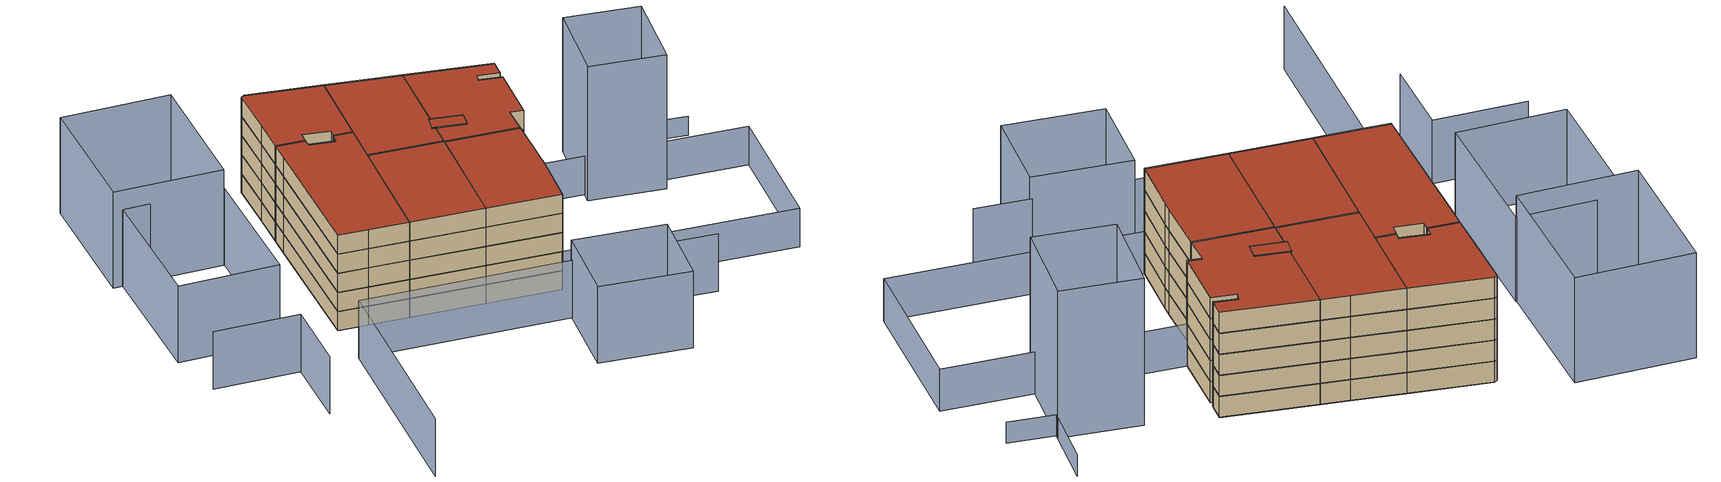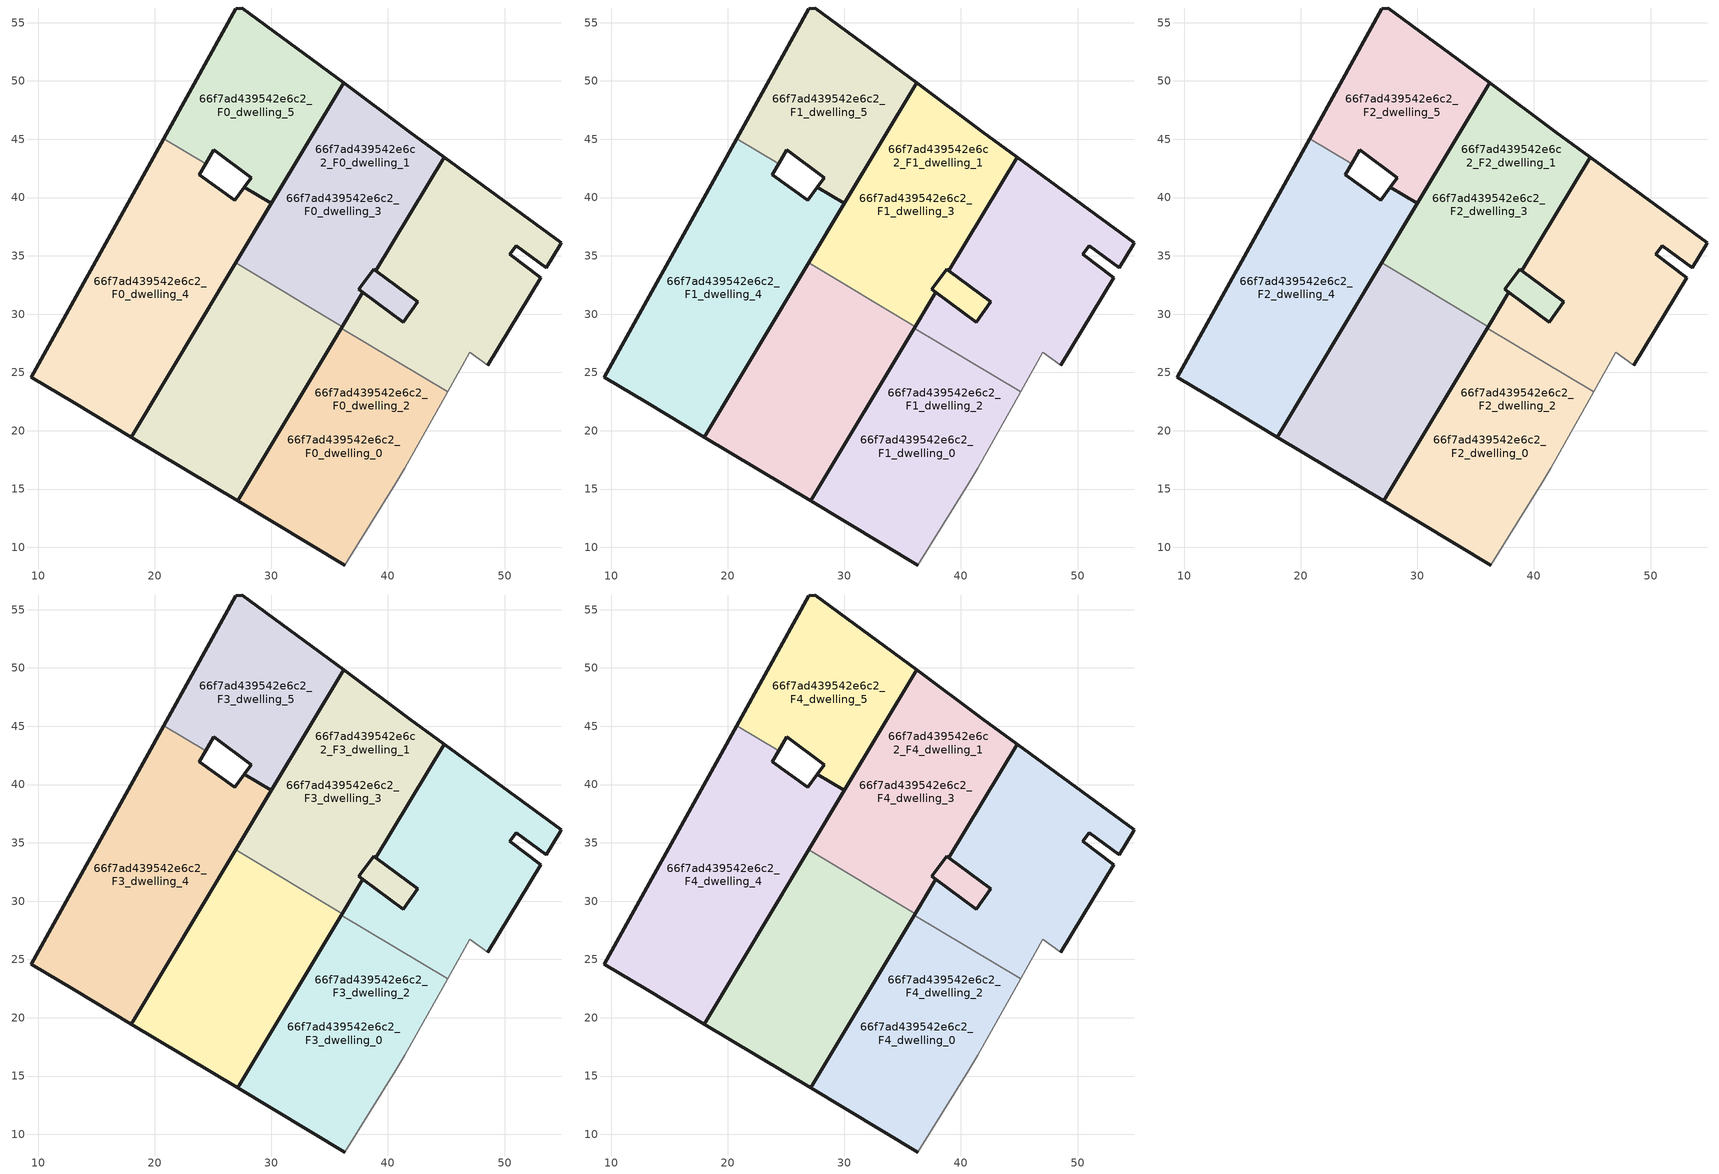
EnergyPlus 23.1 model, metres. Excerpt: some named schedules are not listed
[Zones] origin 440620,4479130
66f7ad439542e6c2_F0_dwelling_0
 floor ground (EU_floor_Construction): 27.13,13.97 36.02,28.79 36.09,28.91 26.95,34.39 17.99,19.46 z0; 40.68,15.49 41.43,16.79 45.11,23.33 36.02,28.79 27.13,13.97 36.28,8.48 z0
 wall outside (EU_wall_Construction): 36.28,8.48 27.13,13.97 36.02,28.79 z0:3
 wall adiabatic (EU_wall_Construction): 45.11,23.33 41.43,16.79 40.68,15.49 36.28,8.48 z0:3
 wall to 66f7ad439542e6c2_F0_dwelling_1 (EU_wall_Construction): 36.02,28.79 45.11,23.33 z0:3
66f7ad439542e6c2_F0_dwelling_1
 floor ground (EU_floor_Construction): 27.13,13.97 36.02,28.79 36.09,28.91 26.95,34.39 17.99,19.46 z0; 48.58,25.63 53.09,33.14 50.44,35.12 51,35.85 53.57,33.96 54.76,35.96 54.86,36.11 44.82,43.47 38.97,33.72 42.56,31.06 41.31,29.3 37.85,31.86 36.09,28.91 36.02,28.79 45.11,23.33 47.03,26.73 z0; 37.85,31.86 37.49,32.13 38.79,33.86 38.97,33.72 44.82,43.47 41.85,45.65 36.2,49.82 26.95,34.39 36.09,28.91 z0; 41.31,29.3 42.56,31.06 38.97,33.72 38.79,33.86 37.49,32.13 37.85,31.86 z0
 wall outside (EU_wall_Construction): 36.02,28.79 37.85,31.86 41.31,29.3 42.56,31.06 38.97,33.72 44.82,43.47 54.86,36.11 54.76,35.96 53.57,33.96 51,35.85 50.44,35.12 53.09,33.14 48.58,25.63 z0:3
 wall adiabatic (EU_wall_Construction): 48.58,25.63 47.03,26.73 45.11,23.33 z0:3
66f7ad439542e6c2_F0_dwelling_2
 floor ground (EU_floor_Construction): 27.13,13.97 36.02,28.79 36.09,28.91 26.95,34.39 17.99,19.46 z0; 40.68,15.49 41.43,16.79 45.11,23.33 36.02,28.79 27.13,13.97 36.28,8.48 z0; 48.58,25.63 53.09,33.14 50.44,35.12 51,35.85 53.57,33.96 54.76,35.96 54.86,36.11 44.82,43.47 38.97,33.72 42.56,31.06 41.31,29.3 37.85,31.86 36.09,28.91 36.02,28.79 45.11,23.33 47.03,26.73 z0
 wall outside (EU_wall_Construction): 36.09,28.91 27.13,13.97 17.99,19.46 26.95,34.39 z0:3
 wall to 66f7ad439542e6c2_F0_dwelling_3 (EU_wall_Construction): 26.95,34.39 36.09,28.91 z0:3
66f7ad439542e6c2_F0_dwelling_3
 floor ground (EU_floor_Construction): 37.85,31.86 37.49,32.13 38.79,33.86 38.97,33.72 44.82,43.47 41.85,45.65 36.2,49.82 26.95,34.39 36.09,28.91 z0; 48.58,25.63 53.09,33.14 50.44,35.12 51,35.85 53.57,33.96 54.76,35.96 54.86,36.11 44.82,43.47 38.97,33.72 42.56,31.06 41.31,29.3 37.85,31.86 36.09,28.91 36.02,28.79 45.11,23.33 47.03,26.73 z0; 41.31,29.3 42.56,31.06 38.97,33.72 38.79,33.86 37.49,32.13 37.85,31.86 z0
 wall outside (EU_wall_Construction): 26.95,34.39 36.2,49.82 41.85,45.65 44.82,43.47 38.98,33.72 / 38.97,33.72 38.79,33.86 37.49,32.13 37.85,31.86 36.09,28.91 z0:3
66f7ad439542e6c2_F0_dwelling_4
 floor ground (EU_floor_Construction): 17.99,19.46 30.01,39.5 27.69,40.9 26.86,39.75 23.84,41.97 24.36,42.89 20.78,45.04 19.23,42.26 9.42,24.59 13.08,22.4 z0
 wall outside (EU_wall_Construction): 24.36,42.89 23.84,41.97 26.86,39.75 27.69,40.9 30.01,39.5 17.99,19.46 13.08,22.4 9.42,24.59 19.23,42.26 20.78,45.04 z0:3
 wall to 66f7ad439542e6c2_F0_dwelling_5 (EU_wall_Construction): 20.78,45.04 24.36,42.89 z0:3
66f7ad439542e6c2_F0_dwelling_5
 floor ground (EU_floor_Construction): 30.01,39.5 36.2,49.82 27.5,56.25 26.94,56.17 23.41,49.76 20.78,45.04 24.36,42.89 25.07,44.12 28.26,41.69 27.69,40.9 z0
 wall outside (EU_wall_Construction): 20.78,45.04 23.41,49.76 26.94,56.17 27.5,56.25 36.2,49.82 30.01,39.5 27.69,40.9 28.26,41.69 25.07,44.12 24.36,42.89 z0:3
66f7ad439542e6c2_F1_dwelling_0
 floor outside (EU_floor_Construction): 40.68,15.49 41.43,16.79 45.11,23.33 36.02,28.79 27.13,13.97 36.28,8.48 z3
 floor to 66f7ad439542e6c2_F0_dwelling_0 (EU_floor_Construction): 27.13,13.97 36.02,28.79 36.09,28.91 26.95,34.39 17.99,19.46 z3
 wall outside (EU_wall_Construction): 36.28,8.48 27.13,13.97 36.02,28.79 z3:6
 wall adiabatic (EU_wall_Construction): 45.11,23.33 41.43,16.79 40.68,15.49 36.28,8.48 z3:6
 wall to 66f7ad439542e6c2_F1_dwelling_1 (EU_wall_Construction): 36.02,28.79 45.11,23.33 z3:6
66f7ad439542e6c2_F1_dwelling_1
 floor outside (EU_floor_Construction): 37.85,31.86 37.49,32.13 38.79,33.86 38.97,33.72 44.82,43.47 41.85,45.65 36.2,49.82 26.95,34.39 36.09,28.91 z3; 41.31,29.3 42.56,31.06 38.97,33.72 38.79,33.86 37.49,32.13 37.85,31.86 z3
 floor to 66f7ad439542e6c2_F0_dwelling_1 (EU_floor_Construction): 48.58,25.63 53.09,33.14 50.44,35.12 51,35.85 53.57,33.96 54.76,35.96 54.86,36.11 44.82,43.47 38.97,33.72 42.56,31.06 41.31,29.3 37.85,31.86 36.09,28.91 36.02,28.79 45.11,23.33 47.03,26.73 z3; 27.13,13.97 36.02,28.79 36.09,28.91 26.95,34.39 17.99,19.46 z3
 wall outside (EU_wall_Construction): 36.02,28.79 37.85,31.86 41.31,29.3 42.56,31.06 38.97,33.72 44.82,43.47 54.86,36.11 54.76,35.96 53.57,33.96 51,35.85 50.44,35.12 53.09,33.14 48.58,25.63 z3:6
 wall adiabatic (EU_wall_Construction): 48.58,25.63 47.03,26.73 45.11,23.33 z3:6
66f7ad439542e6c2_F1_dwelling_2
 floor outside (EU_floor_Construction): 27.13,13.97 36.02,28.79 36.09,28.91 26.95,34.39 17.99,19.46 z3; 48.58,25.63 53.09,33.14 50.44,35.12 51,35.85 53.57,33.96 54.76,35.96 54.86,36.11 44.82,43.47 38.97,33.72 42.56,31.06 41.31,29.3 37.85,31.86 36.09,28.91 36.02,28.79 45.11,23.33 47.03,26.73 z3
 floor to 66f7ad439542e6c2_F0_dwelling_2 (EU_floor_Construction): 40.68,15.49 41.43,16.79 45.11,23.33 36.02,28.79 27.13,13.97 36.28,8.48 z3
 wall outside (EU_wall_Construction): 36.09,28.91 27.13,13.97 17.99,19.46 26.95,34.39 z3:6
 wall to 66f7ad439542e6c2_F1_dwelling_3 (EU_wall_Construction): 26.95,34.39 36.09,28.91 z3:6
66f7ad439542e6c2_F1_dwelling_3
 floor to 66f7ad439542e6c2_F0_dwelling_3 (EU_floor_Construction): 37.85,31.86 37.49,32.13 38.79,33.86 38.97,33.72 44.82,43.47 41.85,45.65 36.2,49.82 26.95,34.39 36.09,28.91 z3; 48.58,25.63 53.09,33.14 50.44,35.12 51,35.85 53.57,33.96 54.76,35.96 54.86,36.11 44.82,43.47 38.97,33.72 42.56,31.06 41.31,29.3 37.85,31.86 36.09,28.91 36.02,28.79 45.11,23.33 47.03,26.73 z3; 41.31,29.3 42.56,31.06 38.97,33.72 38.79,33.86 37.49,32.13 37.85,31.86 z3
 wall outside (EU_wall_Construction): 26.95,34.39 36.2,49.82 41.85,45.65 44.82,43.47 38.98,33.72 / 38.97,33.72 38.79,33.86 37.49,32.13 37.85,31.86 36.09,28.91 z3:6
66f7ad439542e6c2_F1_dwelling_4
 floor to 66f7ad439542e6c2_F0_dwelling_4 (EU_floor_Construction): 17.99,19.46 30.01,39.5 27.69,40.9 26.86,39.75 23.84,41.97 24.36,42.89 20.78,45.04 19.23,42.26 9.42,24.59 13.08,22.4 z3
 wall outside (EU_wall_Construction): 24.36,42.89 23.84,41.97 26.86,39.75 27.69,40.9 30.01,39.5 17.99,19.46 13.08,22.4 9.42,24.59 19.23,42.26 20.78,45.04 z3:6
 wall to 66f7ad439542e6c2_F1_dwelling_5 (EU_wall_Construction): 20.78,45.04 24.36,42.89 z3:6
66f7ad439542e6c2_F1_dwelling_5
 floor to 66f7ad439542e6c2_F0_dwelling_5 (EU_floor_Construction): 30.01,39.5 36.2,49.82 27.5,56.25 26.94,56.17 23.41,49.76 20.78,45.04 24.36,42.89 25.07,44.12 28.26,41.69 27.69,40.9 z3
 wall outside (EU_wall_Construction): 20.78,45.04 23.41,49.76 26.94,56.17 27.5,56.25 36.2,49.82 30.01,39.5 27.69,40.9 28.26,41.69 25.07,44.12 24.36,42.89 z3:6
66f7ad439542e6c2_F2_dwelling_0
 floor outside (EU_floor_Construction): 40.68,15.49 41.43,16.79 45.11,23.33 36.02,28.79 27.13,13.97 36.28,8.48 z6
 floor to 66f7ad439542e6c2_F1_dwelling_0 (EU_floor_Construction): 27.13,13.97 36.02,28.79 36.09,28.91 26.95,34.39 17.99,19.46 z6
 wall outside (EU_wall_Construction): 36.28,8.48 27.13,13.97 36.02,28.79 z6:9
 wall adiabatic (EU_wall_Construction): 45.11,23.33 41.43,16.79 40.68,15.49 36.28,8.48 z6:9
 wall to 66f7ad439542e6c2_F2_dwelling_1 (EU_wall_Construction): 36.02,28.79 45.11,23.33 z6:9
66f7ad439542e6c2_F2_dwelling_1
 floor outside (EU_floor_Construction): 37.85,31.86 37.49,32.13 38.79,33.86 38.97,33.72 44.82,43.47 41.85,45.65 36.2,49.82 26.95,34.39 36.09,28.91 z6; 41.31,29.3 42.56,31.06 38.97,33.72 38.79,33.86 37.49,32.13 37.85,31.86 z6
 floor to 66f7ad439542e6c2_F1_dwelling_1 (EU_floor_Construction): 48.58,25.63 53.09,33.14 50.44,35.12 51,35.85 53.57,33.96 54.76,35.96 54.86,36.11 44.82,43.47 38.97,33.72 42.56,31.06 41.31,29.3 37.85,31.86 36.09,28.91 36.02,28.79 45.11,23.33 47.03,26.73 z6; 27.13,13.97 36.02,28.79 36.09,28.91 26.95,34.39 17.99,19.46 z6
 wall outside (EU_wall_Construction): 36.02,28.79 37.85,31.86 41.31,29.3 42.56,31.06 38.97,33.72 44.82,43.47 54.86,36.11 54.76,35.96 53.57,33.96 51,35.85 50.44,35.12 53.09,33.14 48.58,25.63 z6:9
 wall adiabatic (EU_wall_Construction): 48.58,25.63 47.03,26.73 45.11,23.33 z6:9
66f7ad439542e6c2_F2_dwelling_2
 floor outside (EU_floor_Construction): 27.13,13.97 36.02,28.79 36.09,28.91 26.95,34.39 17.99,19.46 z6; 48.58,25.63 53.09,33.14 50.44,35.12 51,35.85 53.57,33.96 54.76,35.96 54.86,36.11 44.82,43.47 38.97,33.72 42.56,31.06 41.31,29.3 37.85,31.86 36.09,28.91 36.02,28.79 45.11,23.33 47.03,26.73 z6
 floor to 66f7ad439542e6c2_F1_dwelling_2 (EU_floor_Construction): 40.68,15.49 41.43,16.79 45.11,23.33 36.02,28.79 27.13,13.97 36.28,8.48 z6
 wall outside (EU_wall_Construction): 36.09,28.91 27.13,13.97 17.99,19.46 26.95,34.39 z6:9
 wall to 66f7ad439542e6c2_F2_dwelling_3 (EU_wall_Construction): 26.95,34.39 36.09,28.91 z6:9
66f7ad439542e6c2_F2_dwelling_3
 floor to 66f7ad439542e6c2_F1_dwelling_3 (EU_floor_Construction): 37.85,31.86 37.49,32.13 38.79,33.86 38.97,33.72 44.82,43.47 41.85,45.65 36.2,49.82 26.95,34.39 36.09,28.91 z6; 48.58,25.63 53.09,33.14 50.44,35.12 51,35.85 53.57,33.96 54.76,35.96 54.86,36.11 44.82,43.47 38.97,33.72 42.56,31.06 41.31,29.3 37.85,31.86 36.09,28.91 36.02,28.79 45.11,23.33 47.03,26.73 z6; 41.31,29.3 42.56,31.06 38.97,33.72 38.79,33.86 37.49,32.13 37.85,31.86 z6
 wall outside (EU_wall_Construction): 26.95,34.39 36.2,49.82 41.85,45.65 44.82,43.47 38.98,33.72 / 38.97,33.72 38.79,33.86 37.49,32.13 37.85,31.86 36.09,28.91 z6:9
66f7ad439542e6c2_F2_dwelling_4
 floor to 66f7ad439542e6c2_F1_dwelling_4 (EU_floor_Construction): 17.99,19.46 30.01,39.5 27.69,40.9 26.86,39.75 23.84,41.97 24.36,42.89 20.78,45.04 19.23,42.26 9.42,24.59 13.08,22.4 z6
 wall outside (EU_wall_Construction): 24.36,42.89 23.84,41.97 26.86,39.75 27.69,40.9 30.01,39.5 17.99,19.46 13.08,22.4 9.42,24.59 19.23,42.26 20.78,45.04 z6:9
 wall to 66f7ad439542e6c2_F2_dwelling_5 (EU_wall_Construction): 20.78,45.04 24.36,42.89 z6:9
66f7ad439542e6c2_F2_dwelling_5
 floor to 66f7ad439542e6c2_F1_dwelling_5 (EU_floor_Construction): 30.01,39.5 36.2,49.82 27.5,56.25 26.94,56.17 23.41,49.76 20.78,45.04 24.36,42.89 25.07,44.12 28.26,41.69 27.69,40.9 z6
 wall outside (EU_wall_Construction): 20.78,45.04 23.41,49.76 26.94,56.17 27.5,56.25 36.2,49.82 30.01,39.5 27.69,40.9 28.26,41.69 25.07,44.12 24.36,42.89 z6:9
66f7ad439542e6c2_F3_dwelling_0
 floor outside (EU_floor_Construction): 40.68,15.49 41.43,16.79 45.11,23.33 36.02,28.79 27.13,13.97 36.28,8.48 z9
 floor to 66f7ad439542e6c2_F2_dwelling_0 (EU_floor_Construction): 27.13,13.97 36.02,28.79 36.09,28.91 26.95,34.39 17.99,19.46 z9
 wall outside (EU_wall_Construction): 36.28,8.48 27.13,13.97 36.02,28.79 z9:12
 wall adiabatic (EU_wall_Construction): 45.11,23.33 41.43,16.79 40.68,15.49 36.28,8.48 z9:12
 wall to 66f7ad439542e6c2_F3_dwelling_1 (EU_wall_Construction): 36.02,28.79 45.11,23.33 z9:12
66f7ad439542e6c2_F3_dwelling_1
 floor outside (EU_floor_Construction): 37.85,31.86 37.49,32.13 38.79,33.86 38.97,33.72 44.82,43.47 41.85,45.65 36.2,49.82 26.95,34.39 36.09,28.91 z9; 41.31,29.3 42.56,31.06 38.97,33.72 38.79,33.86 37.49,32.13 37.85,31.86 z9
 floor to 66f7ad439542e6c2_F2_dwelling_1 (EU_floor_Construction): 48.58,25.63 53.09,33.14 50.44,35.12 51,35.85 53.57,33.96 54.76,35.96 54.86,36.11 44.82,43.47 38.97,33.72 42.56,31.06 41.31,29.3 37.85,31.86 36.09,28.91 36.02,28.79 45.11,23.33 47.03,26.73 z9; 27.13,13.97 36.02,28.79 36.09,28.91 26.95,34.39 17.99,19.46 z9
 wall outside (EU_wall_Construction): 36.02,28.79 37.85,31.86 41.31,29.3 42.56,31.06 38.97,33.72 44.82,43.47 54.86,36.11 54.76,35.96 53.57,33.96 51,35.85 50.44,35.12 53.09,33.14 48.58,25.63 z9:12
 wall adiabatic (EU_wall_Construction): 48.58,25.63 47.03,26.73 45.11,23.33 z9:12
66f7ad439542e6c2_F3_dwelling_2
 floor outside (EU_floor_Construction): 27.13,13.97 36.02,28.79 36.09,28.91 26.95,34.39 17.99,19.46 z9; 48.58,25.63 53.09,33.14 50.44,35.12 51,35.85 53.57,33.96 54.76,35.96 54.86,36.11 44.82,43.47 38.97,33.72 42.56,31.06 41.31,29.3 37.85,31.86 36.09,28.91 36.02,28.79 45.11,23.33 47.03,26.73 z9
 floor to 66f7ad439542e6c2_F2_dwelling_2 (EU_floor_Construction): 40.68,15.49 41.43,16.79 45.11,23.33 36.02,28.79 27.13,13.97 36.28,8.48 z9
 wall outside (EU_wall_Construction): 36.09,28.91 27.13,13.97 17.99,19.46 26.95,34.39 z9:12
 wall to 66f7ad439542e6c2_F3_dwelling_3 (EU_wall_Construction): 26.95,34.39 36.09,28.91 z9:12
66f7ad439542e6c2_F3_dwelling_3
 floor to 66f7ad439542e6c2_F2_dwelling_3 (EU_floor_Construction): 37.85,31.86 37.49,32.13 38.79,33.86 38.97,33.72 44.82,43.47 41.85,45.65 36.2,49.82 26.95,34.39 36.09,28.91 z9; 48.58,25.63 53.09,33.14 50.44,35.12 51,35.85 53.57,33.96 54.76,35.96 54.86,36.11 44.82,43.47 38.97,33.72 42.56,31.06 41.31,29.3 37.85,31.86 36.09,28.91 36.02,28.79 45.11,23.33 47.03,26.73 z9; 41.31,29.3 42.56,31.06 38.97,33.72 38.79,33.86 37.49,32.13 37.85,31.86 z9
 wall outside (EU_wall_Construction): 26.95,34.39 36.2,49.82 41.85,45.65 44.82,43.47 38.98,33.72 / 38.97,33.72 38.79,33.86 37.49,32.13 37.85,31.86 36.09,28.91 z9:12
66f7ad439542e6c2_F3_dwelling_4
 floor to 66f7ad439542e6c2_F2_dwelling_4 (EU_floor_Construction): 17.99,19.46 30.01,39.5 27.69,40.9 26.86,39.75 23.84,41.97 24.36,42.89 20.78,45.04 19.23,42.26 9.42,24.59 13.08,22.4 z9
 wall outside (EU_wall_Construction): 24.36,42.89 23.84,41.97 26.86,39.75 27.69,40.9 30.01,39.5 17.99,19.46 13.08,22.4 9.42,24.59 19.23,42.26 20.78,45.04 z9:12
 wall to 66f7ad439542e6c2_F3_dwelling_5 (EU_wall_Construction): 20.78,45.04 24.36,42.89 z9:12
66f7ad439542e6c2_F3_dwelling_5
 floor to 66f7ad439542e6c2_F2_dwelling_5 (EU_floor_Construction): 30.01,39.5 36.2,49.82 27.5,56.25 26.94,56.17 23.41,49.76 20.78,45.04 24.36,42.89 25.07,44.12 28.26,41.69 27.69,40.9 z9
 wall outside (EU_wall_Construction): 20.78,45.04 23.41,49.76 26.94,56.17 27.5,56.25 36.2,49.82 30.01,39.5 27.69,40.9 28.26,41.69 25.07,44.12 24.36,42.89 z9:12
66f7ad439542e6c2_F4_dwelling_0
 floor outside (EU_floor_Construction): 40.68,15.49 41.43,16.79 45.11,23.33 36.02,28.79 27.13,13.97 36.28,8.48 z12
 floor to 66f7ad439542e6c2_F3_dwelling_0 (EU_floor_Construction): 27.13,13.97 36.02,28.79 36.09,28.91 26.95,34.39 17.99,19.46 z12
 wall outside (EU_wall_Construction): 36.28,8.48 27.13,13.97 36.02,28.79 z12:15
 wall adiabatic (EU_wall_Construction): 45.11,23.33 41.43,16.79 40.68,15.49 36.28,8.48 z12:15
 wall to 66f7ad439542e6c2_F4_dwelling_1 (EU_wall_Construction): 36.02,28.79 45.11,23.33 z12:15
 roof outside (EU_roof_Construction): 36.09,28.91 36.02,28.79 27.13,13.97 17.99,19.46 26.95,34.39 z15; 45.11,23.33 41.43,16.79 40.68,15.49 36.28,8.48 27.13,13.97 36.02,28.79 z15
66f7ad439542e6c2_F4_dwelling_1
 floor outside (EU_floor_Construction): 37.85,31.86 37.49,32.13 38.79,33.86 38.97,33.72 44.82,43.47 41.85,45.65 36.2,49.82 26.95,34.39 36.09,28.91 z12; 41.31,29.3 42.56,31.06 38.97,33.72 38.79,33.86 37.49,32.13 37.85,31.86 z12
 floor to 66f7ad439542e6c2_F3_dwelling_1 (EU_floor_Construction): 48.58,25.63 53.09,33.14 50.44,35.12 51,35.85 53.57,33.96 54.76,35.96 54.86,36.11 44.82,43.47 38.97,33.72 42.56,31.06 41.31,29.3 37.85,31.86 36.09,28.91 36.02,28.79 45.11,23.33 47.03,26.73 z12; 27.13,13.97 36.02,28.79 36.09,28.91 26.95,34.39 17.99,19.46 z12
 wall outside (EU_wall_Construction): 36.02,28.79 37.85,31.86 41.31,29.3 42.56,31.06 38.97,33.72 44.82,43.47 54.86,36.11 54.76,35.96 53.57,33.96 51,35.85 50.44,35.12 53.09,33.14 48.58,25.63 z12:15
 wall adiabatic (EU_wall_Construction): 48.58,25.63 47.03,26.73 45.11,23.33 z12:15
 roof outside (EU_roof_Construction): 36.09,28.91 36.02,28.79 27.13,13.97 17.99,19.46 26.95,34.39 z15; 54.86,36.11 54.76,35.96 53.57,33.96 51,35.85 50.44,35.12 53.09,33.14 48.58,25.63 47.03,26.73 45.11,23.33 36.02,28.79 36.09,28.91 37.85,31.86 41.31,29.3 42.56,31.06 38.97,33.72 44.82,43.47 z15; 41.85,45.65 44.82,43.47 38.97,33.72 38.79,33.86 37.49,32.13 37.85,31.86 36.09,28.91 26.95,34.39 36.2,49.82 z15; 42.56,31.06 41.31,29.3 37.85,31.86 37.49,32.13 38.79,33.86 38.97,33.72 z15
66f7ad439542e6c2_F4_dwelling_2
 floor outside (EU_floor_Construction): 27.13,13.97 36.02,28.79 36.09,28.91 26.95,34.39 17.99,19.46 z12; 48.58,25.63 53.09,33.14 50.44,35.12 51,35.85 53.57,33.96 54.76,35.96 54.86,36.11 44.82,43.47 38.97,33.72 42.56,31.06 41.31,29.3 37.85,31.86 36.09,28.91 36.02,28.79 45.11,23.33 47.03,26.73 z12
 floor to 66f7ad439542e6c2_F3_dwelling_2 (EU_floor_Construction): 40.68,15.49 41.43,16.79 45.11,23.33 36.02,28.79 27.13,13.97 36.28,8.48 z12
 wall outside (EU_wall_Construction): 36.09,28.91 27.13,13.97 17.99,19.46 26.95,34.39 z12:15
 wall to 66f7ad439542e6c2_F4_dwelling_3 (EU_wall_Construction): 26.95,34.39 36.09,28.91 z12:15
 roof outside (EU_roof_Construction): 36.09,28.91 36.02,28.79 27.13,13.97 17.99,19.46 26.95,34.39 z15; 45.11,23.33 41.43,16.79 40.68,15.49 36.28,8.48 27.13,13.97 36.02,28.79 z15; 54.86,36.11 54.76,35.96 53.57,33.96 51,35.85 50.44,35.12 53.09,33.14 48.58,25.63 47.03,26.73 45.11,23.33 36.02,28.79 36.09,28.91 37.85,31.86 41.31,29.3 42.56,31.06 38.97,33.72 44.82,43.47 z15
66f7ad439542e6c2_F4_dwelling_3
 floor to 66f7ad439542e6c2_F3_dwelling_3 (EU_floor_Construction): 37.85,31.86 37.49,32.13 38.79,33.86 38.97,33.72 44.82,43.47 41.85,45.65 36.2,49.82 26.95,34.39 36.09,28.91 z12; 48.58,25.63 53.09,33.14 50.44,35.12 51,35.85 53.57,33.96 54.76,35.96 54.86,36.11 44.82,43.47 38.97,33.72 42.56,31.06 41.31,29.3 37.85,31.86 36.09,28.91 36.02,28.79 45.11,23.33 47.03,26.73 z12; 41.31,29.3 42.56,31.06 38.97,33.72 38.79,33.86 37.49,32.13 37.85,31.86 z12
 wall outside (EU_wall_Construction): 26.95,34.39 36.2,49.82 41.85,45.65 44.82,43.47 38.98,33.72 / 38.97,33.72 38.79,33.86 37.49,32.13 37.85,31.86 36.09,28.91 z12:15
 roof outside (EU_roof_Construction): 54.86,36.11 54.76,35.96 53.57,33.96 51,35.85 50.44,35.12 53.09,33.14 48.58,25.63 47.03,26.73 45.11,23.33 36.02,28.79 36.09,28.91 37.85,31.86 41.31,29.3 42.56,31.06 38.97,33.72 44.82,43.47 z15; 41.85,45.65 44.82,43.47 38.97,33.72 38.79,33.86 37.49,32.13 37.85,31.86 36.09,28.91 26.95,34.39 36.2,49.82 z15; 42.56,31.06 41.31,29.3 37.85,31.86 37.49,32.13 38.79,33.86 38.97,33.72 z15
66f7ad439542e6c2_F4_dwelling_4
 floor to 66f7ad439542e6c2_F3_dwelling_4 (EU_floor_Construction): 17.99,19.46 30.01,39.5 27.69,40.9 26.86,39.75 23.84,41.97 24.36,42.89 20.78,45.04 19.23,42.26 9.42,24.59 13.08,22.4 z12
 wall outside (EU_wall_Construction): 24.36,42.89 23.84,41.97 26.86,39.75 27.69,40.9 30.01,39.5 17.99,19.46 13.08,22.4 9.42,24.59 19.23,42.26 20.78,45.04 z12:15
 wall to 66f7ad439542e6c2_F4_dwelling_5 (EU_wall_Construction): 20.78,45.04 24.36,42.89 z12:15
 roof outside (EU_roof_Construction): 27.69,40.9 30.01,39.5 17.99,19.46 13.08,22.4 9.42,24.59 19.23,42.26 20.78,45.04 24.36,42.89 23.84,41.97 26.86,39.75 z15
66f7ad439542e6c2_F4_dwelling_5
 floor to 66f7ad439542e6c2_F3_dwelling_5 (EU_floor_Construction): 30.01,39.5 36.2,49.82 27.5,56.25 26.94,56.17 23.41,49.76 20.78,45.04 24.36,42.89 25.07,44.12 28.26,41.69 27.69,40.9 z12
 wall outside (EU_wall_Construction): 20.78,45.04 23.41,49.76 26.94,56.17 27.5,56.25 36.2,49.82 30.01,39.5 27.69,40.9 28.26,41.69 25.07,44.12 24.36,42.89 z12:15
 roof outside (EU_roof_Construction): 36.2,49.82 30.01,39.5 27.69,40.9 28.26,41.69 25.07,44.12 24.36,42.89 20.78,45.04 23.41,49.76 26.94,56.17 27.5,56.25 z15
shading: 43.04,-3.47 49.33,-7.41 / -9.25,-8.16 6.18,18.18 / 6.18,18.18 31.91,3.1 / -12.07,27.89 -1.36,21.87 / -1.36,21.87 -6.73,12.31 z0:9; 43.17,-3.75 36.7,-13.83 / 36.7,-13.83 25.6,-6.71 / 25.6,-6.71 32.07,3.38 / 32.07,3.38 43.17,-3.75 / -0.61,53.31 12.05,46.48 / 12.05,46.48 2.5,28.8 / 2.5,28.8 -10.15,35.63 / -10.15,35.63 -0.61,53.31 z0:12; 64.62,-8.55 36.12,8.58 / 36.12,8.58 47.03,26.73 / 47.03,26.73 75.52,9.6 / 75.52,9.6 64.62,-8.55 z0:6; 70.96,24.28 63.98,14.01 / 63.98,14.01 55.05,20.08 / 55.05,20.08 62.03,30.35 / 62.03,30.35 70.96,24.28 z0:21; 11.94,46.46 -1.8,53.99 / -1.8,53.99 7.59,71.14 / 7.59,71.14 21.33,63.62 / 21.33,63.62 11.94,46.46 z0:15; 75.82,20.31 70.62,23.79 / 70.62,23.79 75.81,31.53 z0:3
[Building]
EU S2 Campaign: North Axis=0; Terrain=City; Solar Distribution=FullExterior
[Site:Location]
Madrid: Latitude=40.5; Longitude=-3.5; Time Zone=1; Elevation=609
[SizingPeriod:WeatherFileDays]
AnnualSizingPeriod: Begin Month=1; Begin Day of Month=1; End Month=12; End Day of Month=31; Day of Week for Start Day=Monday; Use Weather File Daylight Saving Period=No; Use Weather File Rain and Snow Indicators=No
[MATERIAL]
EU_InternalMass_Material: Roughness=MediumRough; Thickness=0.1; Conductivity=1; Density=1800; Specific Heat=900; Thermal Absorptance=0.9; Solar Absorptance=0.7; Visible Absorptance=0.7
[MATERIAL:NOMASS] Roughness=MediumRough; Thermal Absorptance=0.9; Solar Absorptance=0.7; Visible Absorptance=0.7
Name | Thermal Resistance
EU_wall_NoMass | 0.459673
EU_roof_NoMass | 0.495815
EU_floor_NoMass | 0.788942
[CONSTRUCTION]
EU_wall_Construction: EU_wall_NoMass
EU_roof_Construction: EU_roof_NoMass
EU_floor_Construction: EU_floor_NoMass
EU_InternalMass_Construction: EU_InternalMass_Material
[ZONE] Type=1; Multiplier=1; Ceiling Height=autocalculate; Floor Area=autocalculate; Part of Total Floor Area=Yes
Name | Volume
66f7ad439542e6c2_F0_dwelling_0; 66f7ad439542e6c2_F1_dwelling_0; 66f7ad439542e6c2_F2_dwelling_0; 66f7ad439542e6c2_F3_dwelling_0; 66f7ad439542e6c2_F4_dwelling_0 | 1113.64
66f7ad439542e6c2_F0_dwelling_1; 66f7ad439542e6c2_F1_dwelling_1; 66f7ad439542e6c2_F2_dwelling_1; 66f7ad439542e6c2_F3_dwelling_1; 66f7ad439542e6c2_F4_dwelling_1 | 1701.13
66f7ad439542e6c2_F0_dwelling_2; 66f7ad439542e6c2_F1_dwelling_2; 66f7ad439542e6c2_F2_dwelling_2; 66f7ad439542e6c2_F3_dwelling_2; 66f7ad439542e6c2_F4_dwelling_2 | 1670.48
66f7ad439542e6c2_F0_dwelling_3; 66f7ad439542e6c2_F1_dwelling_3; 66f7ad439542e6c2_F2_dwelling_3; 66f7ad439542e6c2_F3_dwelling_3; 66f7ad439542e6c2_F4_dwelling_3 | 1144.32
66f7ad439542e6c2_F0_dwelling_4 | 714.018
66f7ad439542e6c2_F1_dwelling_4; 66f7ad439542e6c2_F2_dwelling_4; 66f7ad439542e6c2_F3_dwelling_4; 66f7ad439542e6c2_F4_dwelling_4 | 714.019
66f7ad439542e6c2_F0_dwelling_5; 66f7ad439542e6c2_F1_dwelling_5; 66f7ad439542e6c2_F2_dwelling_5; 66f7ad439542e6c2_F3_dwelling_5; 66f7ad439542e6c2_F4_dwelling_5 | 399.662
[INTERNALMASS] Construction=EU_InternalMass_Construction
Name | Zone or ZoneList | Surface Area
66f7ad439542e6c2_F0_dwelling_0_EU_InternalMass | 66f7ad439542e6c2_F0_dwelling_0 | 185.617
66f7ad439542e6c2_F0_dwelling_1_EU_InternalMass | 66f7ad439542e6c2_F0_dwelling_1 | 185.611
66f7ad439542e6c2_F0_dwelling_2_EU_InternalMass | 66f7ad439542e6c2_F0_dwelling_2 | 185.604
66f7ad439542e6c2_F0_dwelling_3_EU_InternalMass | 66f7ad439542e6c2_F0_dwelling_3 | 185.616
66f7ad439542e6c2_F0_dwelling_4_EU_InternalMass | 66f7ad439542e6c2_F0_dwelling_4 | 238.006
66f7ad439542e6c2_F0_dwelling_5_EU_InternalMass | 66f7ad439542e6c2_F0_dwelling_5 | 133.221
66f7ad439542e6c2_F1_dwelling_0_EU_InternalMass | 66f7ad439542e6c2_F1_dwelling_0 | 185.617
66f7ad439542e6c2_F1_dwelling_1_EU_InternalMass | 66f7ad439542e6c2_F1_dwelling_1 | 185.611
66f7ad439542e6c2_F1_dwelling_2_EU_InternalMass | 66f7ad439542e6c2_F1_dwelling_2 | 185.604
66f7ad439542e6c2_F1_dwelling_3_EU_InternalMass | 66f7ad439542e6c2_F1_dwelling_3 | 185.616
66f7ad439542e6c2_F1_dwelling_4_EU_InternalMass | 66f7ad439542e6c2_F1_dwelling_4 | 238.006
66f7ad439542e6c2_F1_dwelling_5_EU_InternalMass | 66f7ad439542e6c2_F1_dwelling_5 | 133.221
66f7ad439542e6c2_F2_dwelling_0_EU_InternalMass | 66f7ad439542e6c2_F2_dwelling_0 | 185.617
66f7ad439542e6c2_F2_dwelling_1_EU_InternalMass | 66f7ad439542e6c2_F2_dwelling_1 | 185.611
66f7ad439542e6c2_F2_dwelling_2_EU_InternalMass | 66f7ad439542e6c2_F2_dwelling_2 | 185.604
66f7ad439542e6c2_F2_dwelling_3_EU_InternalMass | 66f7ad439542e6c2_F2_dwelling_3 | 185.616
66f7ad439542e6c2_F2_dwelling_4_EU_InternalMass | 66f7ad439542e6c2_F2_dwelling_4 | 238.006
66f7ad439542e6c2_F2_dwelling_5_EU_InternalMass | 66f7ad439542e6c2_F2_dwelling_5 | 133.221
66f7ad439542e6c2_F3_dwelling_0_EU_InternalMass | 66f7ad439542e6c2_F3_dwelling_0 | 185.617
66f7ad439542e6c2_F3_dwelling_1_EU_InternalMass | 66f7ad439542e6c2_F3_dwelling_1 | 185.611
66f7ad439542e6c2_F3_dwelling_2_EU_InternalMass | 66f7ad439542e6c2_F3_dwelling_2 | 185.604
66f7ad439542e6c2_F3_dwelling_3_EU_InternalMass | 66f7ad439542e6c2_F3_dwelling_3 | 185.616
66f7ad439542e6c2_F3_dwelling_4_EU_InternalMass | 66f7ad439542e6c2_F3_dwelling_4 | 238.006
66f7ad439542e6c2_F3_dwelling_5_EU_InternalMass | 66f7ad439542e6c2_F3_dwelling_5 | 133.221
66f7ad439542e6c2_F4_dwelling_0_EU_InternalMass | 66f7ad439542e6c2_F4_dwelling_0 | 185.617
66f7ad439542e6c2_F4_dwelling_1_EU_InternalMass | 66f7ad439542e6c2_F4_dwelling_1 | 185.611
66f7ad439542e6c2_F4_dwelling_2_EU_InternalMass | 66f7ad439542e6c2_F4_dwelling_2 | 185.604
66f7ad439542e6c2_F4_dwelling_3_EU_InternalMass | 66f7ad439542e6c2_F4_dwelling_3 | 185.616
66f7ad439542e6c2_F4_dwelling_4_EU_InternalMass | 66f7ad439542e6c2_F4_dwelling_4 | 238.006
66f7ad439542e6c2_F4_dwelling_5_EU_InternalMass | 66f7ad439542e6c2_F4_dwelling_5 | 133.221
[OTHEREQUIPMENT] Fuel Type=Electricity; Design Level Calculation Method=Watts/Area; Power per Zone Floor Area=1; Fraction Latent=0; Fraction Radiant=0; Fraction Lost=0; Carbon Dioxide Generation Rate=0; EndUse Subcategory=EU_Step8_InternalGains
Name | Zone or ZoneList or Space or SpaceList | Schedule
EU_Step8_InternalGain_66f7ad439542e6c2_F0_dwelling_0_f000 | 66f7ad439542e6c2_F0_dwelling_0 | EU_Step8_GainSchedule_66f7ad439542e6c2_F0_dwelling_0_f000
EU_Step8_InternalGain_66f7ad439542e6c2_F0_dwelling_1_f000 | 66f7ad439542e6c2_F0_dwelling_1 | EU_Step8_GainSchedule_66f7ad439542e6c2_F0_dwelling_1_f000
EU_Step8_InternalGain_66f7ad439542e6c2_F0_dwelling_2_f000 | 66f7ad439542e6c2_F0_dwelling_2 | EU_Step8_GainSchedule_66f7ad439542e6c2_F0_dwelling_2_f000
EU_Step8_InternalGain_66f7ad439542e6c2_F0_dwelling_3_f000 | 66f7ad439542e6c2_F0_dwelling_3 | EU_Step8_GainSchedule_66f7ad439542e6c2_F0_dwelling_3_f000
EU_Step8_InternalGain_66f7ad439542e6c2_F0_dwelling_4_f000 | 66f7ad439542e6c2_F0_dwelling_4 | EU_Step8_GainSchedule_66f7ad439542e6c2_F0_dwelling_4_f000
EU_Step8_InternalGain_66f7ad439542e6c2_F0_dwelling_5_f000 | 66f7ad439542e6c2_F0_dwelling_5 | EU_Step8_GainSchedule_66f7ad439542e6c2_F0_dwelling_5_f000
EU_Step8_InternalGain_66f7ad439542e6c2_F1_dwelling_0_f000 | 66f7ad439542e6c2_F1_dwelling_0 | EU_Step8_GainSchedule_66f7ad439542e6c2_F1_dwelling_0_f000
EU_Step8_InternalGain_66f7ad439542e6c2_F1_dwelling_1_f000 | 66f7ad439542e6c2_F1_dwelling_1 | EU_Step8_GainSchedule_66f7ad439542e6c2_F1_dwelling_1_f000
EU_Step8_InternalGain_66f7ad439542e6c2_F1_dwelling_2_f000 | 66f7ad439542e6c2_F1_dwelling_2 | EU_Step8_GainSchedule_66f7ad439542e6c2_F1_dwelling_2_f000
EU_Step8_InternalGain_66f7ad439542e6c2_F1_dwelling_3_f000 | 66f7ad439542e6c2_F1_dwelling_3 | EU_Step8_GainSchedule_66f7ad439542e6c2_F1_dwelling_3_f000
EU_Step8_InternalGain_66f7ad439542e6c2_F1_dwelling_4_f000 | 66f7ad439542e6c2_F1_dwelling_4 | EU_Step8_GainSchedule_66f7ad439542e6c2_F1_dwelling_4_f000
EU_Step8_InternalGain_66f7ad439542e6c2_F1_dwelling_5_f000 | 66f7ad439542e6c2_F1_dwelling_5 | EU_Step8_GainSchedule_66f7ad439542e6c2_F1_dwelling_5_f000
EU_Step8_InternalGain_66f7ad439542e6c2_F2_dwelling_0_f000 | 66f7ad439542e6c2_F2_dwelling_0 | EU_Step8_GainSchedule_66f7ad439542e6c2_F2_dwelling_0_f000
EU_Step8_InternalGain_66f7ad439542e6c2_F2_dwelling_1_f000 | 66f7ad439542e6c2_F2_dwelling_1 | EU_Step8_GainSchedule_66f7ad439542e6c2_F2_dwelling_1_f000
EU_Step8_InternalGain_66f7ad439542e6c2_F2_dwelling_2_f000 | 66f7ad439542e6c2_F2_dwelling_2 | EU_Step8_GainSchedule_66f7ad439542e6c2_F2_dwelling_2_f000
EU_Step8_InternalGain_66f7ad439542e6c2_F2_dwelling_3_f000 | 66f7ad439542e6c2_F2_dwelling_3 | EU_Step8_GainSchedule_66f7ad439542e6c2_F2_dwelling_3_f000
EU_Step8_InternalGain_66f7ad439542e6c2_F2_dwelling_4_f000 | 66f7ad439542e6c2_F2_dwelling_4 | EU_Step8_GainSchedule_66f7ad439542e6c2_F2_dwelling_4_f000
EU_Step8_InternalGain_66f7ad439542e6c2_F2_dwelling_5_f000 | 66f7ad439542e6c2_F2_dwelling_5 | EU_Step8_GainSchedule_66f7ad439542e6c2_F2_dwelling_5_f000
EU_Step8_InternalGain_66f7ad439542e6c2_F3_dwelling_0_f000 | 66f7ad439542e6c2_F3_dwelling_0 | EU_Step8_GainSchedule_66f7ad439542e6c2_F3_dwelling_0_f000
EU_Step8_InternalGain_66f7ad439542e6c2_F3_dwelling_1_f000 | 66f7ad439542e6c2_F3_dwelling_1 | EU_Step8_GainSchedule_66f7ad439542e6c2_F3_dwelling_1_f000
EU_Step8_InternalGain_66f7ad439542e6c2_F3_dwelling_2_f000 | 66f7ad439542e6c2_F3_dwelling_2 | EU_Step8_GainSchedule_66f7ad439542e6c2_F3_dwelling_2_f000
EU_Step8_InternalGain_66f7ad439542e6c2_F3_dwelling_3_f000 | 66f7ad439542e6c2_F3_dwelling_3 | EU_Step8_GainSchedule_66f7ad439542e6c2_F3_dwelling_3_f000
EU_Step8_InternalGain_66f7ad439542e6c2_F3_dwelling_4_f000 | 66f7ad439542e6c2_F3_dwelling_4 | EU_Step8_GainSchedule_66f7ad439542e6c2_F3_dwelling_4_f000
EU_Step8_InternalGain_66f7ad439542e6c2_F3_dwelling_5_f000 | 66f7ad439542e6c2_F3_dwelling_5 | EU_Step8_GainSchedule_66f7ad439542e6c2_F3_dwelling_5_f000
EU_Step8_InternalGain_66f7ad439542e6c2_F4_dwelling_0_f000 | 66f7ad439542e6c2_F4_dwelling_0 | EU_Step8_GainSchedule_66f7ad439542e6c2_F4_dwelling_0_f000
EU_Step8_InternalGain_66f7ad439542e6c2_F4_dwelling_1_f000 | 66f7ad439542e6c2_F4_dwelling_1 | EU_Step8_GainSchedule_66f7ad439542e6c2_F4_dwelling_1_f000
EU_Step8_InternalGain_66f7ad439542e6c2_F4_dwelling_2_f000 | 66f7ad439542e6c2_F4_dwelling_2 | EU_Step8_GainSchedule_66f7ad439542e6c2_F4_dwelling_2_f000
EU_Step8_InternalGain_66f7ad439542e6c2_F4_dwelling_3_f000 | 66f7ad439542e6c2_F4_dwelling_3 | EU_Step8_GainSchedule_66f7ad439542e6c2_F4_dwelling_3_f000
EU_Step8_InternalGain_66f7ad439542e6c2_F4_dwelling_4_f000 | 66f7ad439542e6c2_F4_dwelling_4 | EU_Step8_GainSchedule_66f7ad439542e6c2_F4_dwelling_4_f000
EU_Step8_InternalGain_66f7ad439542e6c2_F4_dwelling_5_f000 | 66f7ad439542e6c2_F4_dwelling_5 | EU_Step8_GainSchedule_66f7ad439542e6c2_F4_dwelling_5_f000
[ZONEVENTILATION:DESIGNFLOWRATE] Schedule=EU_AlwaysOn; Design Flow Rate Calculation Method=AirChanges/Hour; Air Changes per Hour=0.719161; Ventilation Type=Natural; Fan Pressure Rise=0; Fan Total Efficiency=1; Constant Term Coefficient=1; Temperature Term Coefficient=0; Velocity Term Coefficient=0; Velocity Squared Term Coefficient=0; Minimum Indoor Temperature=-100; Maximum Indoor Temperature=100; Delta Temperature=-100; Minimum Outdoor Temperature=-100; Maximum Outdoor Temperature=100; Maximum Wind Speed=40
Name | Zone or ZoneList or Space or SpaceList
EU_ConstantAir_66f7ad439542e6c2_F0_dwelling_0 | 66f7ad439542e6c2_F0_dwelling_0
EU_ConstantAir_66f7ad439542e6c2_F0_dwelling_1 | 66f7ad439542e6c2_F0_dwelling_1
EU_ConstantAir_66f7ad439542e6c2_F0_dwelling_2 | 66f7ad439542e6c2_F0_dwelling_2
EU_ConstantAir_66f7ad439542e6c2_F0_dwelling_3 | 66f7ad439542e6c2_F0_dwelling_3
EU_ConstantAir_66f7ad439542e6c2_F0_dwelling_4 | 66f7ad439542e6c2_F0_dwelling_4
EU_ConstantAir_66f7ad439542e6c2_F0_dwelling_5 | 66f7ad439542e6c2_F0_dwelling_5
EU_ConstantAir_66f7ad439542e6c2_F1_dwelling_0 | 66f7ad439542e6c2_F1_dwelling_0
EU_ConstantAir_66f7ad439542e6c2_F1_dwelling_1 | 66f7ad439542e6c2_F1_dwelling_1
EU_ConstantAir_66f7ad439542e6c2_F1_dwelling_2 | 66f7ad439542e6c2_F1_dwelling_2
EU_ConstantAir_66f7ad439542e6c2_F1_dwelling_3 | 66f7ad439542e6c2_F1_dwelling_3
EU_ConstantAir_66f7ad439542e6c2_F1_dwelling_4 | 66f7ad439542e6c2_F1_dwelling_4
EU_ConstantAir_66f7ad439542e6c2_F1_dwelling_5 | 66f7ad439542e6c2_F1_dwelling_5
EU_ConstantAir_66f7ad439542e6c2_F2_dwelling_0 | 66f7ad439542e6c2_F2_dwelling_0
EU_ConstantAir_66f7ad439542e6c2_F2_dwelling_1 | 66f7ad439542e6c2_F2_dwelling_1
EU_ConstantAir_66f7ad439542e6c2_F2_dwelling_2 | 66f7ad439542e6c2_F2_dwelling_2
EU_ConstantAir_66f7ad439542e6c2_F2_dwelling_3 | 66f7ad439542e6c2_F2_dwelling_3
EU_ConstantAir_66f7ad439542e6c2_F2_dwelling_4 | 66f7ad439542e6c2_F2_dwelling_4
EU_ConstantAir_66f7ad439542e6c2_F2_dwelling_5 | 66f7ad439542e6c2_F2_dwelling_5
EU_ConstantAir_66f7ad439542e6c2_F3_dwelling_0 | 66f7ad439542e6c2_F3_dwelling_0
EU_ConstantAir_66f7ad439542e6c2_F3_dwelling_1 | 66f7ad439542e6c2_F3_dwelling_1
EU_ConstantAir_66f7ad439542e6c2_F3_dwelling_2 | 66f7ad439542e6c2_F3_dwelling_2
EU_ConstantAir_66f7ad439542e6c2_F3_dwelling_3 | 66f7ad439542e6c2_F3_dwelling_3
EU_ConstantAir_66f7ad439542e6c2_F3_dwelling_4 | 66f7ad439542e6c2_F3_dwelling_4
EU_ConstantAir_66f7ad439542e6c2_F3_dwelling_5 | 66f7ad439542e6c2_F3_dwelling_5
EU_ConstantAir_66f7ad439542e6c2_F4_dwelling_0 | 66f7ad439542e6c2_F4_dwelling_0
EU_ConstantAir_66f7ad439542e6c2_F4_dwelling_1 | 66f7ad439542e6c2_F4_dwelling_1
EU_ConstantAir_66f7ad439542e6c2_F4_dwelling_2 | 66f7ad439542e6c2_F4_dwelling_2
EU_ConstantAir_66f7ad439542e6c2_F4_dwelling_3 | 66f7ad439542e6c2_F4_dwelling_3
EU_ConstantAir_66f7ad439542e6c2_F4_dwelling_4 | 66f7ad439542e6c2_F4_dwelling_4
EU_ConstantAir_66f7ad439542e6c2_F4_dwelling_5 | 66f7ad439542e6c2_F4_dwelling_5
[HVACTEMPLATE:ZONE:IDEALLOADSAIRSYSTEM] System Availability Schedule=EU_AlwaysOn; Maximum Heating Supply Air Temperature=50; Minimum Cooling Supply Air Temperature=13; Maximum Heating Supply Air Humidity Ratio=0.0156; Minimum Cooling Supply Air Humidity Ratio=0.0077; Heating Limit=NoLimit; Cooling Limit=NoLimit; Heating Availability Schedule=EU_AlwaysOn; Cooling Availability Schedule=EU_CoolingOff; Dehumidification Control Type=ConstantSensibleHeatRatio; Cooling Sensible Heat Ratio=0.7; Dehumidification Setpoint=60; Humidification Control Type=None; Humidification Setpoint=30; Outdoor Air Method=None; Outdoor Air Flow Rate per Person=0.00944; Outdoor Air Flow Rate per Zone Floor Area=0; Outdoor Air Flow Rate per Zone=0; Demand Controlled Ventilation Type=None; Outdoor Air Economizer Type=NoEconomizer; Heat Recovery Type=None; Sensible Heat Recovery Effectiveness=0.7; Latent Heat Recovery Effectiveness=0.65
Name | Template Thermostat
66f7ad439542e6c2_F0_dwelling_0 | EU_HeatOnly_66f7ad439542e6c2_F0_dwelling_0
66f7ad439542e6c2_F0_dwelling_1 | EU_HeatOnly_66f7ad439542e6c2_F0_dwelling_1
66f7ad439542e6c2_F0_dwelling_2 | EU_HeatOnly_66f7ad439542e6c2_F0_dwelling_2
66f7ad439542e6c2_F0_dwelling_3 | EU_HeatOnly_66f7ad439542e6c2_F0_dwelling_3
66f7ad439542e6c2_F0_dwelling_4 | EU_HeatOnly_66f7ad439542e6c2_F0_dwelling_4
66f7ad439542e6c2_F0_dwelling_5 | EU_HeatOnly_66f7ad439542e6c2_F0_dwelling_5
66f7ad439542e6c2_F1_dwelling_0 | EU_HeatOnly_66f7ad439542e6c2_F1_dwelling_0
66f7ad439542e6c2_F1_dwelling_1 | EU_HeatOnly_66f7ad439542e6c2_F1_dwelling_1
66f7ad439542e6c2_F1_dwelling_2 | EU_HeatOnly_66f7ad439542e6c2_F1_dwelling_2
66f7ad439542e6c2_F1_dwelling_3 | EU_HeatOnly_66f7ad439542e6c2_F1_dwelling_3
66f7ad439542e6c2_F1_dwelling_4 | EU_HeatOnly_66f7ad439542e6c2_F1_dwelling_4
66f7ad439542e6c2_F1_dwelling_5 | EU_HeatOnly_66f7ad439542e6c2_F1_dwelling_5
66f7ad439542e6c2_F2_dwelling_0 | EU_HeatOnly_66f7ad439542e6c2_F2_dwelling_0
66f7ad439542e6c2_F2_dwelling_1 | EU_HeatOnly_66f7ad439542e6c2_F2_dwelling_1
66f7ad439542e6c2_F2_dwelling_2 | EU_HeatOnly_66f7ad439542e6c2_F2_dwelling_2
66f7ad439542e6c2_F2_dwelling_3 | EU_HeatOnly_66f7ad439542e6c2_F2_dwelling_3
66f7ad439542e6c2_F2_dwelling_4 | EU_HeatOnly_66f7ad439542e6c2_F2_dwelling_4
66f7ad439542e6c2_F2_dwelling_5 | EU_HeatOnly_66f7ad439542e6c2_F2_dwelling_5
66f7ad439542e6c2_F3_dwelling_0 | EU_HeatOnly_66f7ad439542e6c2_F3_dwelling_0
66f7ad439542e6c2_F3_dwelling_1 | EU_HeatOnly_66f7ad439542e6c2_F3_dwelling_1
66f7ad439542e6c2_F3_dwelling_2 | EU_HeatOnly_66f7ad439542e6c2_F3_dwelling_2
66f7ad439542e6c2_F3_dwelling_3 | EU_HeatOnly_66f7ad439542e6c2_F3_dwelling_3
66f7ad439542e6c2_F3_dwelling_4 | EU_HeatOnly_66f7ad439542e6c2_F3_dwelling_4
66f7ad439542e6c2_F3_dwelling_5 | EU_HeatOnly_66f7ad439542e6c2_F3_dwelling_5
66f7ad439542e6c2_F4_dwelling_0 | EU_HeatOnly_66f7ad439542e6c2_F4_dwelling_0
66f7ad439542e6c2_F4_dwelling_1 | EU_HeatOnly_66f7ad439542e6c2_F4_dwelling_1
66f7ad439542e6c2_F4_dwelling_2 | EU_HeatOnly_66f7ad439542e6c2_F4_dwelling_2
66f7ad439542e6c2_F4_dwelling_3 | EU_HeatOnly_66f7ad439542e6c2_F4_dwelling_3
66f7ad439542e6c2_F4_dwelling_4 | EU_HeatOnly_66f7ad439542e6c2_F4_dwelling_4
66f7ad439542e6c2_F4_dwelling_5 | EU_HeatOnly_66f7ad439542e6c2_F4_dwelling_5
[SIZING:ZONE] Zone Cooling Design Supply Air Temperature Input Method=SupplyAirTemperature; Zone Cooling Design Supply Air Temperature=13; Zone Heating Design Supply Air Temperature Input Method=SupplyAirTemperature; Zone Heating Design Supply Air Temperature=50; Zone Cooling Design Supply Air Humidity Ratio=0.008; Zone Heating Design Supply Air Humidity Ratio=0.008; Cooling Design Air Flow Method=DesignDay; Cooling Design Air Flow Rate=0; Cooling Minimum Air Flow per Zone Floor Area=0.000762; Cooling Minimum Air Flow=0; Cooling Minimum Air Flow Fraction=0.2; Heating Design Air Flow Method=DesignDay; Heating Design Air Flow Rate=0; Heating Maximum Air Flow per Zone Floor Area=0.002032; Heating Maximum Air Flow=0.141576; Heating Maximum Air Flow Fraction=0.3; Account for Dedicated Outdoor Air System=No; Dedicated Outdoor Air System Control Strategy=NeutralSupplyAir; Dedicated Outdoor Air Low Setpoint Temperature for Design=autosize; Dedicated Outdoor Air High Setpoint Temperature for Design=autosize; Zone Load Sizing Method=Sensible Load Only No Latent Load; Zone Latent Cooling Design Supply Air Humidity Ratio Input Method=HumidityRatioDifference; Zone Cooling Design Supply Air Humidity Ratio Difference=0.005; Zone Latent Heating Design Supply Air Humidity Ratio Input Method=HumidityRatioDifference; Zone Humidification Design Supply Air Humidity Ratio Difference=0.005
66f7ad439542e6c2_F0_dwelling_0; 66f7ad439542e6c2_F0_dwelling_1; 66f7ad439542e6c2_F0_dwelling_2; 66f7ad439542e6c2_F0_dwelling_3; 66f7ad439542e6c2_F0_dwelling_4; 66f7ad439542e6c2_F0_dwelling_5; 66f7ad439542e6c2_F1_dwelling_0; 66f7ad439542e6c2_F1_dwelling_1; 66f7ad439542e6c2_F1_dwelling_2; 66f7ad439542e6c2_F1_dwelling_3; 66f7ad439542e6c2_F1_dwelling_4; 66f7ad439542e6c2_F1_dwelling_5; 66f7ad439542e6c2_F2_dwelling_0; 66f7ad439542e6c2_F2_dwelling_1; 66f7ad439542e6c2_F2_dwelling_2; 66f7ad439542e6c2_F2_dwelling_3; 66f7ad439542e6c2_F2_dwelling_4; 66f7ad439542e6c2_F2_dwelling_5; 66f7ad439542e6c2_F3_dwelling_0; 66f7ad439542e6c2_F3_dwelling_1; 66f7ad439542e6c2_F3_dwelling_2; 66f7ad439542e6c2_F3_dwelling_3; 66f7ad439542e6c2_F3_dwelling_4; 66f7ad439542e6c2_F3_dwelling_5; 66f7ad439542e6c2_F4_dwelling_0; 66f7ad439542e6c2_F4_dwelling_1; 66f7ad439542e6c2_F4_dwelling_2; 66f7ad439542e6c2_F4_dwelling_3; 66f7ad439542e6c2_F4_dwelling_4; 66f7ad439542e6c2_F4_dwelling_5
[SCHEDULE:FILE] Column Number=1; Rows to Skip at Top=0; Number of Hours of Data=8760; Column Separator=Comma; Interpolate to Timestep=No; Minutes per Item=60; Adjust Schedule for Daylight Savings=Yes
Name | File
EU_Step8_GainSchedule_66f7ad439542e6c2_F0_dwelling_0_f000 | ../../schedules/66f7ad439542e6c2/66f7ad439542e6c2_F0_dwelling_0_f000_gain.csv
EU_Step8_GainSchedule_66f7ad439542e6c2_F0_dwelling_1_f000 | ../../schedules/66f7ad439542e6c2/66f7ad439542e6c2_F0_dwelling_1_f000_gain.csv
EU_Step8_GainSchedule_66f7ad439542e6c2_F0_dwelling_2_f000 | ../../schedules/66f7ad439542e6c2/66f7ad439542e6c2_F0_dwelling_2_f000_gain.csv
EU_Step8_GainSchedule_66f7ad439542e6c2_F0_dwelling_3_f000 | ../../schedules/66f7ad439542e6c2/66f7ad439542e6c2_F0_dwelling_3_f000_gain.csv
EU_Step8_GainSchedule_66f7ad439542e6c2_F0_dwelling_4_f000 | ../../schedules/66f7ad439542e6c2/66f7ad439542e6c2_F0_dwelling_4_f000_gain.csv
EU_Step8_GainSchedule_66f7ad439542e6c2_F0_dwelling_5_f000 | ../../schedules/66f7ad439542e6c2/66f7ad439542e6c2_F0_dwelling_5_f000_gain.csv
EU_Step8_GainSchedule_66f7ad439542e6c2_F1_dwelling_0_f000 | ../../schedules/66f7ad439542e6c2/66f7ad439542e6c2_F1_dwelling_0_f000_gain.csv
EU_Step8_GainSchedule_66f7ad439542e6c2_F1_dwelling_1_f000 | ../../schedules/66f7ad439542e6c2/66f7ad439542e6c2_F1_dwelling_1_f000_gain.csv
EU_Step8_GainSchedule_66f7ad439542e6c2_F1_dwelling_2_f000 | ../../schedules/66f7ad439542e6c2/66f7ad439542e6c2_F1_dwelling_2_f000_gain.csv
EU_Step8_GainSchedule_66f7ad439542e6c2_F1_dwelling_3_f000 | ../../schedules/66f7ad439542e6c2/66f7ad439542e6c2_F1_dwelling_3_f000_gain.csv
EU_Step8_GainSchedule_66f7ad439542e6c2_F1_dwelling_4_f000 | ../../schedules/66f7ad439542e6c2/66f7ad439542e6c2_F1_dwelling_4_f000_gain.csv
EU_Step8_GainSchedule_66f7ad439542e6c2_F1_dwelling_5_f000 | ../../schedules/66f7ad439542e6c2/66f7ad439542e6c2_F1_dwelling_5_f000_gain.csv
EU_Step8_GainSchedule_66f7ad439542e6c2_F2_dwelling_0_f000 | ../../schedules/66f7ad439542e6c2/66f7ad439542e6c2_F2_dwelling_0_f000_gain.csv
EU_Step8_GainSchedule_66f7ad439542e6c2_F2_dwelling_1_f000 | ../../schedules/66f7ad439542e6c2/66f7ad439542e6c2_F2_dwelling_1_f000_gain.csv
EU_Step8_GainSchedule_66f7ad439542e6c2_F2_dwelling_2_f000 | ../../schedules/66f7ad439542e6c2/66f7ad439542e6c2_F2_dwelling_2_f000_gain.csv
EU_Step8_GainSchedule_66f7ad439542e6c2_F2_dwelling_3_f000 | ../../schedules/66f7ad439542e6c2/66f7ad439542e6c2_F2_dwelling_3_f000_gain.csv
EU_Step8_GainSchedule_66f7ad439542e6c2_F2_dwelling_4_f000 | ../../schedules/66f7ad439542e6c2/66f7ad439542e6c2_F2_dwelling_4_f000_gain.csv
EU_Step8_GainSchedule_66f7ad439542e6c2_F2_dwelling_5_f000 | ../../schedules/66f7ad439542e6c2/66f7ad439542e6c2_F2_dwelling_5_f000_gain.csv
